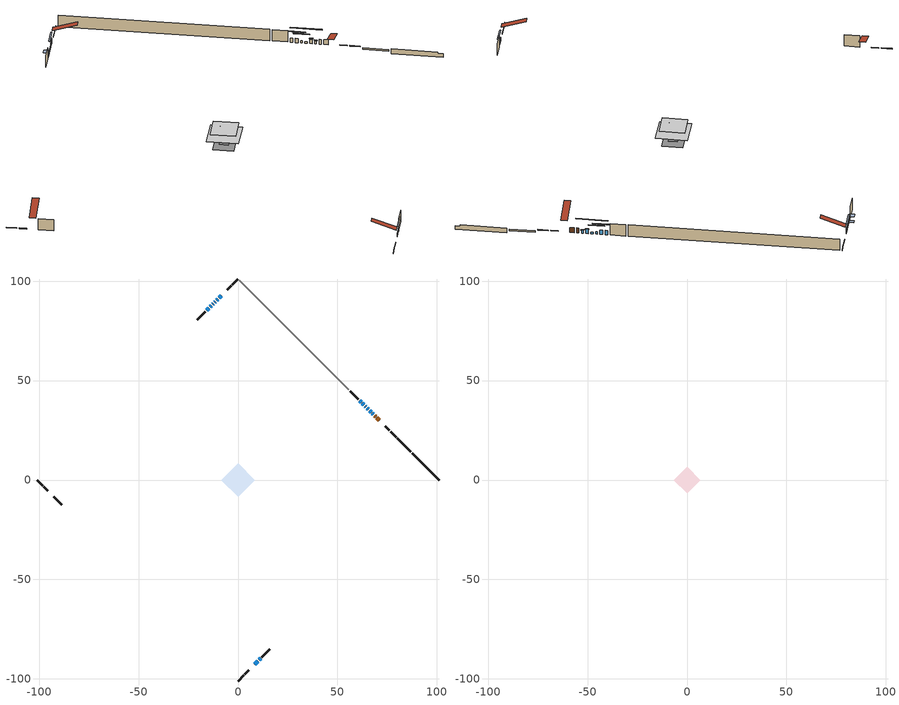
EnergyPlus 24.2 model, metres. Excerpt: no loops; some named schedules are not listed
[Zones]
conditioned space
 floor adiabatic (Floor2 construction): -2.33,0 0,2.33 2.33,0 0,-2.33 z0.85
 floor adiabatic (AdiabaticFloorConstruction): -8.38,0 0,8.38 8.38,0 0,-8.38 z3.29
 floor foundation (Slab1 construction): -5.4,0 0,5.4 5.4,0 0,-5.4 z-1.26
 floor foundation (Slab2 construction): -2.33,0 0,2.33 2.33,0 0,-2.33 z-0.15
 wall outside (RimJoist1 construction): 0,-101.09 2.79,-98.3 / -101.09,0 -98.3,-2.79 / 0,101.09 -2.79,98.3 / 79.52,21.57 76.73,24.37 z0.85:1.15
 wall outside (RimJoist2 construction): 3.45,-97.64 5.42,-95.67 / -97.64,-3.45 -95.67,-5.42 / -3.45,97.64 -5.42,95.67 / 76.07,25.02 74.1,27 z0.85:1.15
 wall outside (AdiabaticWallConstruction 1): 71.07,30.03 69.9,31.19 / 69.25,31.84 68.7,32.39 z0.85:2.88
 wall outside (AdiabaticWallConstruction): 8.45,-92.64 10.03,-91.06 / 68.05,33.04 67.62,33.48 / -11.46,89.64 -11.75,89.35 / -12.4,88.69 -12.78,88.32 z0.85:2.07; 66.96,34.13 66.24,34.85 / 63.27,37.83 62.55,38.55 / 61.89,39.2 61.17,39.92 z0.85:2.63; -8.45,92.64 -9.46,91.63 / -14.74,86.36 -15.76,85.33 z0.85:2.68; -10.12,90.98 -10.8,90.29 z0.85:2.5; 10.69,-90.41 11.37,-89.72 z0.85:2.53; 65.59,35.51 65.01,36.08 z0.85:1.46; -13.43,87.66 -14.08,87.01 z0.85:1.33; 64.35,36.74 63.92,37.17 z0.85:1.87
 wall outside (Wall1 construction): 12.03,-89.07 16.07,-85.03 / -92.64,-8.45 -88.6,-12.49 / -16.42,84.68 -20.46,80.64 / 60.52,40.58 56.48,44.61 z0.85:5.73
 wall foundation (FoundationWall1 construction): 87.51,13.58,-1.26 87.51,13.58,0.85 99.73,1.36,0.85 99.73,1.36,0.33 101.09,0,0.33 101.09,0,-1.26
 wall foundation (FoundationWall2 construction): 86.86,14.23 80.18,20.92 z-0.15:0.46
 wall adiabatic (Wall3 construction): 55.82,45.27 0.66,100.44 z0.85:5.73
 window (WindowConstruction 9): 8.45,-92.64 10.03,-91.06 z0.85:2.07
 window (WindowConstruction 4): 68.05,33.04 67.62,33.48 z0.85:2.07
 window (WindowConstruction 5): 66.96,34.13 66.24,34.85 z0.85:2.63
 window (WindowConstruction 6): -8.45,92.64 -9.46,91.63 z0.85:2.68
 window (WindowConstruction 7): -10.12,90.97 -10.8,90.29 z0.85:2.5
 window (WindowConstruction 8): 10.69,-90.41 11.37,-89.72 z0.85:2.53
 window (WindowConstruction 12): 65.59,35.51 65.01,36.08 z0.85:1.46
 window (WindowConstruction 13): -11.46,89.63 -11.75,89.35 z0.85:2.07
 window (WindowConstruction 10): -12.4,88.69 -12.78,88.32 z0.85:2.07
 window (WindowConstruction 11): -13.43,87.66 -14.08,87.01 z0.85:1.33
 window (WindowConstruction): 64.35,36.74 63.92,37.17 z0.85:1.86
 window (WindowConstruction 1): 63.27,37.83 62.55,38.54 z0.85:2.63
 window (WindowConstruction 2): 61.89,39.2 61.17,39.92 z0.85:2.63
 window (WindowConstruction 3): -14.74,86.36 -15.76,85.33 z0.85:2.68
 door (Door): 71.07,30.03 69.91,31.19 z0.85:2.88
 door (Door 1): 69.25,31.84 68.71,32.39 z0.85:2.88
 ceiling adiabatic (AdiabaticFloorConstruction): 0,-8.38 8.38,0 0,8.38 -8.38,0 z3.29
 roof outside (Roof1 construction): 0,2.42 -2.42,0 0,-2.42 2.42,0 z5.73
attic - vented
 floor to conditioned space (Floor1 construction Reversed): -6.69,0 0,6.69 6.69,0 0,-6.69 z5.73
 roof outside (Roof2 construction): 7.8,-93.3,5.73 1.28,-86.78,8.8 -0.43,-88.5,8.8 6.08,-95.01,5.73; -93.3,-7.8,5.73 -86.78,-1.28,8.8 -88.5,0.43,8.8 -95.01,-6.08,5.73; -7.8,93.3,5.73 -1.28,86.78,8.8 0.43,88.5,8.8 -6.08,95.01,5.73; 71.72,29.37,5.73 65.21,22.86,8.8 66.92,21.14,8.8 73.44,27.65,5.73
shading: 67.47,33.62 68.19,32.9 68.48,33.19 67.77,33.91 z2.27; 66.1,34.99 67.1,33.99 67.39,34.28 66.39,35.28 z2.83; -9.6,91.49 -8.31,92.78 -8.6,93.07 -9.89,91.78 z2.88; -12.75,88.34 -8.16,92.93 -8.46,93.22 -13.04,88.63 z5.26; 13.32,-87.77 8.73,-92.36 9.03,-92.65 13.61,-88.06 z5.29; 61.11,39.99 69.49,31.6 69.78,31.89 61.4,40.28 z6.98; -14.29,86.8 -13.22,87.87 -14.51,89.16 -15.58,88.1 z1.63; 61.97,39.12 66.31,34.79 66.6,35.08 62.26,39.41 z4.63; 60.6,40.5 65.22,35.87 65.51,36.17 60.89,40.79 z5.39; 59.22,41.87 63.84,37.25 64.13,37.54 59.51,42.16 z5.39; -15.97,85.12 -14.52,86.57 -15.82,87.86 -17.26,86.41 z2.98
[Building]
Building 1: Terrain=Suburbs
[Site:Location]
Erieau AUT_ON: Latitude {deg}=42.25; Longitude {deg}=-81.9; Time Zone {hr}=-5; Elevation {m}=178; Keep Site Location Information=Yes
[Site:GroundTemperature:Shallow]
5.2292, 3.30147, 3.1471, 4.0619, 7.73432, 11.3896, 14.5586, 16.5661, 16.7366, 15.1039, 12.0157, 8.47254
[Site:WaterMainsTemperature]
Calculation Method=Schedule; Temperature Schedule=mains temperature schedule
[Material] Roughness=Rough; Thermal Absorptance=0.9
Name | Thickness {m} | Conductivity {W/m-K} | Density {kg/m3} | Specific Heat {J/kg-K} | Solar Absorptance | Visible Absorptance
asphalt or fiberglass shingles | 0.00635 | 0.162714 | 1121.4 | 1465.45 | 0.95 | 0.95
ceiling loosefill ins | 0.254 | 0.0480833 | 16.02 | 1046.75 | 0.7 | 0.7
ceiling stud and cavity | 0.1397 | 0.160927 | 65.682 | 1177.47 | 0.7 | 0.7
concrete 4.0 in. | 0.1016 | 1.803125 | 2242.8 | 837.4 | 0.7 | 0.7
concrete 8.0 in. | 0.2032 | 1.803125 | 2242.8 | 837.4 | 0.7 | 0.7
door material | 0.04445 | 0.0451087 | 512.64 | 1214.23 | 0.7 | 0.7
door material 1 | 0.04445 | 0.188738 | 512.64 | 1214.23 | 0.7 | 0.7
exterior vertical ins | 0.0558578 | 0.029427 | 32.04 | 1214.23 | 0.7 | 0.7
floor covering | 0.0127 | 0.0433444 | 54.468 | 1339.84 | 0.6 | 0.6
floor rigid ins; rim joist rigid ins; roof rigid ins | 0.051816 | 0.029427 | 32.04 | 1214.23 | 0.7 | 0.7
floor rigid ins 1; wall rigid ins | 0.512978 | 0.029427 | 32.04 | 1214.23 | 0.7 | 0.7
floor stud and cavity | 0.1397 | 0.690511 | 92.3553 | 1139.71 | 0.7 | 0.7
floor stud and cavity 1 | 0.1397 | 1.75129 | 37.0049 | 1207.88 | 0.7 | 0.7
furniture material conditioned space 1 | 0.1524 | 0.115458 | 640.8 | 1214.23 | 0.6 | 0.6
gypsum board | 0.0127 | 0.160291 | 801 | 837.4 | 0.6 | 0.6
gypsum board 1 | 0.0127 | 0.160291 | 801 | 837.4 | 0.7 | 0.7
osb sheathing 0.5 in. | 0.0127 | 0.115458 | 512.64 | 1214.23 | 0.7 | 0.7
osb sheathing 0.5 in. 1 | 0.0127 | 0.115458 | 512.64 | 1214.23 | 0.74 | 0.74
osb sheathing 0.75 in. | 0.01905 | 0.115458 | 512.64 | 1214.23 | 0.7 | 0.7
osb sheathing 2.0 in. | 0.0508 | 0.115458 | 512.64 | 1214.23 | 0.7 | 0.7
rim joist stud and cavity | 0.0508 | 0.177588 | 50.32683 | 1063.81 | 0.6 | 0.6
rim joist stud and cavity 1 | 0.0508 | 0.0288621 | 125.044 | 1163.47 | 0.6 | 0.6
roof stud and cavity | 0.2032 | 0.169472 | 78.34581 | 1123.46 | 0.7 | 0.7
wall stud and cavity | 0.1397 | 0.702165 | 139.0536 | 1170.24 | 0.7 | 0.7
wall stud and cavity 1 | 0.1397 | 0.386005 | 139.0536 | 1170.24 | 0.7 | 0.7
wall stud and cavity 2 | 0.0889 | 0.380278 | 52.3479 | 1209.89 | 0.7 | 0.7
wall stud and cavity 3 | 0.0889 | 0.391764 | 83.0341 | 1211.67 | 0.7 | 0.7
wood siding | 0.0254 | 0.102417 | 544.68 | 1172.36 | 0.74 | 0.74
wood siding 1; wood siding 2; wood siding 3 | 0.0254 | 0.102417 | 544.68 | 1172.36 | 0.7 | 0.7
[WindowMaterial:SimpleGlazingSystem]
Name | U-Factor {W/m2-K} | Solar Heat Gain Coefficient
WindowMaterial | 4.7434 | 0.54
WindowMaterial 1 | 5.34129 | 0.66
WindowMaterial 10 | 6.71537 | 0.75
WindowMaterial 11 | 6.81133 | 0.72
WindowMaterial 12 | 2.75553 | 0.6
WindowMaterial 13 | 5.33051 | 0.68
WindowMaterial 2 | 1.4689 | 0.37
WindowMaterial 3 | 2.787898 | 0.69
WindowMaterial 4 | 2.76462 | 0.62
WindowMaterial 5 | 2.78165 | 0.67
WindowMaterial 6 | 2.78676 | 0.69
WindowMaterial 7 | 2.77995 | 0.67
WindowMaterial 8 | 1.48253 | 0.37
WindowMaterial 9 | 1.60858 | 0.32
[Construction]
AdiabaticFloorConstruction: floor stud and cavity 1, floor rigid ins 1, osb sheathing 0.75 in., floor covering
AdiabaticWallConstruction: wood siding 2, wall rigid ins, wall stud and cavity 2, gypsum board
AdiabaticWallConstruction 1: wood siding 3, wall rigid ins, wall stud and cavity 2, gypsum board
Door: door material
Door 1: door material 1
Floor1 construction Reversed: gypsum board, ceiling stud and cavity, ceiling loosefill ins
Floor2 construction: floor stud and cavity, floor rigid ins, osb sheathing 0.75 in., floor covering
FoundationWall1 construction: concrete 8.0 in.
FoundationWall2 construction: concrete 8.0 in., gypsum board 1
furniture construction conditioned space 1: furniture material conditioned space 1
PartitionWallConstruction: gypsum board, wall stud and cavity 3, gypsum board
RimJoist1 construction: wood siding 1, rim joist stud and cavity
RimJoist2 construction: wood siding 1, rim joist rigid ins, osb sheathing 2.0 in., rim joist stud and cavity 1
Roof1 construction: asphalt or fiberglass shingles, roof rigid ins, osb sheathing 0.75 in., roof stud and cavity, gypsum board
Roof2 construction: asphalt or fiberglass shingles
Slab1 construction; Slab2 construction: concrete 4.0 in.
Wall1 construction: wood siding, osb sheathing 0.5 in., wall stud and cavity, gypsum board
Wall3 construction: osb sheathing 0.5 in. 1, wall stud and cavity 1, gypsum board
WindowConstruction: WindowMaterial
WindowConstruction 1: WindowMaterial 1
WindowConstruction 10: WindowMaterial 10
WindowConstruction 11: WindowMaterial 11
WindowConstruction 12: WindowMaterial 12
WindowConstruction 13: WindowMaterial 13
WindowConstruction 2: WindowMaterial 2
WindowConstruction 3: WindowMaterial 3
WindowConstruction 4: WindowMaterial 4
WindowConstruction 5: WindowMaterial 5
WindowConstruction 6: WindowMaterial 6
WindowConstruction 7: WindowMaterial 7
WindowConstruction 8: WindowMaterial 8
WindowConstruction 9: WindowMaterial 9
[Zone] Multiplier=1; Part of Total Floor Area=Yes
Name | Volume {m3}
attic - vented | 44.6031
conditioned space | 517.4
[Space]
Name | Zone | Volume {m3}
attic - vented 1 | attic - vented | 44.6031
conditioned space 1 | conditioned space | 517.4
[ZoneInfiltration:EffectiveLeakageArea]
infil attic - vented 1: Zone or Space=attic - vented 1; Schedule=Always On Discrete; Effective Air Leakage Area {cm2}=4294.56; Stack Coefficient=0.000213551; Wind Coefficient=9.8735e-06
[ZoneMixing]
whole house fan mix: Zone or Space=attic - vented; Schedule=Always On Continuous; Design Flow Rate Calculation Method=Flow/Zone; Design Flow Rate {m3/s}=0; Source Zone or Space=conditioned space
[SurfaceProperty:ExposedFoundationPerimeter] Exposed Perimeter Calculation Method=TotalExposedPerimeter
Name | Total Exposed Perimeter {m}
Slab1 | 19.202
Slab2 | 9.44901
[InternalMass] Zone or ZoneList=conditioned space; Space or SpaceList=conditioned space 1
Name | Construction | Surface Area {m2}
furniture mass conditioned space 1 | furniture construction conditioned space 1 | 88.232
partition wall mass | PartitionWallConstruction | 209.71
[Lights]
interior lighting: Zone or ZoneList or Space or SpaceList=conditioned space 1; Schedule=interior lighting schedule; Design Level Calculation Method=LightingLevel; Lighting Level {W}=343.2; Return Air Fraction=0; Fraction Radiant=0.6; Fraction Visible=0.2; Fraction Replaceable=1
[People]
occupants: Zone or ZoneList or Space or SpaceList=conditioned space 1; Number of People Schedule=occupants schedule; Number of People Calculation Method=People; Number of People=3; Fraction Radiant=0.314171; Sensible Heat Fraction=0.56303; Activity Level Schedule=occupants activity schedule; Carbon Dioxide Generation Rate {m3/s-W}=0; Enable ASHRAE 55 Comfort Warnings=No; Mean Radiant Temperature Calculation Type=EnclosureAveraged
[ElectricEquipment] Zone or ZoneList or Space or SpaceList=conditioned space 1; Design Level Calculation Method=EquipmentLevel
Name | Schedule | Design Level {W} | Fraction Latent | Fraction Radiant | Fraction Lost
clothes dryer | clothes dryer schedule | 140.772 | 0.015 | 0.081 | 0.85
clothes washer | clothes washer schedule | 32.1985 | 0.03 | 0.162 | 0.7
cooking range | cooking range schedule | 208.969 | 0.08 | 0.432 | 0.2
dishwasher | dishwasher schedule | 66.8632 | 0.3 | 0.18 | 0.4
fridge | fridge schedule | 72.9452 | 0 | 0.6 | 0
mech vent house fan | mech vent house fan schedule | 0.95 | 0 | 0 | 1
mech vent house fan cfis | mech vent house fan cfis schedule | 0 | 0 | 0 | 0
misc plug loads | misc plug loads schedule | 494.7 | 0.045 | 0.513 | 0.1
whole house fan | Always On Discrete | 0 | 0 | 0 | 1
[OtherEquipment] Zone or ZoneList or Space or SpaceList=conditioned space 1; Design Level Calculation Method=EquipmentLevel
Name | Fuel Type | Schedule | Design Level {W} | Fraction Latent | Fraction Radiant | Fraction Lost
clothes dryer 1 | Electricity | clothes dryer schedule | 0 | 0.015 | 0.081 | 0.85
cooking range 1 | Electricity | cooking range schedule | 0 | 0.08 | 0.432 | 0.2
general water use latent | None | general water use schedule | 59.3978 | 1 | 0 | 0
general water use sensible | None | general water use schedule | -58.539 | 0 | 0.6 | 0
mech vent house fan latent load | None | Always On Discrete | 0 | 1 | 0 | 0
mech vent house fan sensible load | None | Always On Discrete | 0 | 0 | 0 | 0
water heater energy adjustment1 | Electricity | Always On Discrete | 0.01 | 0 | 0 | 1
[ZoneInfiltration:DesignFlowRate] Zone or ZoneList or Space or SpaceList=conditioned space 1; Schedule=Always On Discrete; Design Flow Rate Calculation Method=Flow/Zone; Design Flow Rate {m3/s}=0
infil flow; natural vent flow; whole house fan flow
[Foundation:Kiva] Initial Indoor Air Temperature {C}=18; Wall Depth Below Slab {m}=0.2032
Name | Wall Height Above Grade {m} | Custom Block Material Name 1 | Custom Block Depth 1 {m} | Custom Block X Position 1 {m} | Custom Block Z Position 1 {m}
Foundation Kiva 1 | 0.849996
Foundation Kiva 2 | 0.460004 | exterior vertical ins | 0.609996 | 0.2159 | 0
[Foundation:Kiva:Settings]
Soil Conductivity {W/m-K}=0.849921; Soil Density {kg/m3}=1842.3; Soil Specific Heat {J/kg-K}=418.7; Ground Solar Absorptivity=0.9; Ground Thermal Absorptivity=0.9; Ground Surface Roughness {m}=0.03; Far-Field Width {m}=40; Deep-Ground Boundary Condition=ZeroFlux; Deep-Ground Depth {m}=40; Minimum Cell Dimension {m}=0.2; Maximum Cell Growth Coefficient=3; Simulation Timestep=Timestep
[Exterior:Lights]
exterior lighting: Schedule=exterior lighting schedule; Design Level {W}=75.6
[Schedule:Constant]
Name | Hourly Value
Always On Continuous; mech vent house fan schedule; mech vent house fan cfis schedule; Always On Discrete | 1
occupants activity schedule | 117.228
fridge schedule | 0
[Schedule:Week:Daily]
interior lighting schedule Week Rule - Jan1-Jan27: interior lighting schedule day, interior lighting schedule day, interior lighting schedule day, interior lighting schedule day, interior lighting schedule day, interior lighting schedule day, interior lighting schedule day, interior lighting schedule default day, interior lighting schedule default day, interior lighting schedule default day, interior lighting schedule default day, interior lighting schedule default day
interior lighting schedule Week Rule - Jan28-Feb3: interior lighting schedule day, interior lighting schedule day, interior lighting schedule day, interior lighting schedule day, interior lighting schedule day 1, interior lighting schedule day 1, interior lighting schedule day 1, interior lighting schedule default day, interior lighting schedule default day, interior lighting schedule default day, interior lighting schedule default day, interior lighting schedule default day
interior lighting schedule Week Rule - Feb4-Feb24: interior lighting schedule day 1, interior lighting schedule day 1, interior lighting schedule day 1, interior lighting schedule day 1, interior lighting schedule day 1, interior lighting schedule day 1, interior lighting schedule day 1, interior lighting schedule default day, interior lighting schedule default day, interior lighting schedule default day, interior lighting schedule default day, interior lighting schedule default day
interior lighting schedule Week Rule - Feb25-Mar3: interior lighting schedule day 1, interior lighting schedule day 1, interior lighting schedule day 1, interior lighting schedule day 1, interior lighting schedule day 2, interior lighting schedule day 2, interior lighting schedule day 2, interior lighting schedule default day, interior lighting schedule default day, interior lighting schedule default day, interior lighting schedule default day, interior lighting schedule default day
interior lighting schedule Week Rule - Mar4-Mar31: interior lighting schedule day 2, interior lighting schedule day 2, interior lighting schedule day 2, interior lighting schedule day 2, interior lighting schedule day 2, interior lighting schedule day 2, interior lighting schedule day 2, interior lighting schedule default day, interior lighting schedule default day, interior lighting schedule default day, interior lighting schedule default day, interior lighting schedule default day
interior lighting schedule Week Rule - Apr1-Apr28: interior lighting schedule day 3, interior lighting schedule day 3, interior lighting schedule day 3, interior lighting schedule day 3, interior lighting schedule day 3, interior lighting schedule day 3, interior lighting schedule day 3, interior lighting schedule default day, interior lighting schedule default day, interior lighting schedule default day, interior lighting schedule default day, interior lighting schedule default day
interior lighting schedule Week Rule - Apr29-May5: interior lighting schedule day 3, interior lighting schedule day 3, interior lighting schedule day 4, interior lighting schedule day 4, interior lighting schedule day 4, interior lighting schedule day 4, interior lighting schedule day 4, interior lighting schedule default day, interior lighting schedule default day, interior lighting schedule default day, interior lighting schedule default day, interior lighting schedule default day
interior lighting schedule Week Rule - May6-May26: interior lighting schedule day 4, interior lighting schedule day 4, interior lighting schedule day 4, interior lighting schedule day 4, interior lighting schedule day 4, interior lighting schedule day 4, interior lighting schedule day 4, interior lighting schedule default day, interior lighting schedule default day, interior lighting schedule default day, interior lighting schedule default day, interior lighting schedule default day
interior lighting schedule Week Rule - May27-Jun2: interior lighting schedule day 4, interior lighting schedule day 4, interior lighting schedule day 4, interior lighting schedule day 4, interior lighting schedule day 4, interior lighting schedule day 5, interior lighting schedule day 5, interior lighting schedule default day, interior lighting schedule default day, interior lighting schedule default day, interior lighting schedule default day, interior lighting schedule default day
interior lighting schedule Week Rule - Jun3-Jun30: interior lighting schedule day 5, interior lighting schedule day 5, interior lighting schedule day 5, interior lighting schedule day 5, interior lighting schedule day 5, interior lighting schedule day 5, interior lighting schedule day 5, interior lighting schedule default day, interior lighting schedule default day, interior lighting schedule default day, interior lighting schedule default day, interior lighting schedule default day
interior lighting schedule Week Rule - Jul1-Jul28: interior lighting schedule day 6, interior lighting schedule day 6, interior lighting schedule day 6, interior lighting schedule day 6, interior lighting schedule day 6, interior lighting schedule day 6, interior lighting schedule day 6, interior lighting schedule default day, interior lighting schedule default day, interior lighting schedule default day, interior lighting schedule default day, interior lighting schedule default day
interior lighting schedule Week Rule - Jul29-Aug4: interior lighting schedule day 6, interior lighting schedule day 6, interior lighting schedule day 6, interior lighting schedule day 7, interior lighting schedule day 7, interior lighting schedule day 7, interior lighting schedule day 7, interior lighting schedule default day, interior lighting schedule default day, interior lighting schedule default day, interior lighting schedule default day, interior lighting schedule default day
interior lighting schedule Week Rule - Aug5-Aug25: interior lighting schedule day 7, interior lighting schedule day 7, interior lighting schedule day 7, interior lighting schedule day 7, interior lighting schedule day 7, interior lighting schedule day 7, interior lighting schedule day 7, interior lighting schedule default day, interior lighting schedule default day, interior lighting schedule default day, interior lighting schedule default day, interior lighting schedule default day
interior lighting schedule Week Rule - Aug26-Sep1: interior lighting schedule day 7, interior lighting schedule day 7, interior lighting schedule day 7, interior lighting schedule day 7, interior lighting schedule day 7, interior lighting schedule day 7, interior lighting schedule day 8, interior lighting schedule default day, interior lighting schedule default day, interior lighting schedule default day, interior lighting schedule default day, interior lighting schedule default day
interior lighting schedule Week Rule - Sep2-Sep29: interior lighting schedule day 8, interior lighting schedule day 8, interior lighting schedule day 8, interior lighting schedule day 8, interior lighting schedule day 8, interior lighting schedule day 8, interior lighting schedule day 8, interior lighting schedule default day, interior lighting schedule default day, interior lighting schedule default day, interior lighting schedule default day, interior lighting schedule default day
interior lighting schedule Week Rule - Sep30-Oct6: interior lighting schedule day 8, interior lighting schedule day 9, interior lighting schedule day 9, interior lighting schedule day 9, interior lighting schedule day 9, interior lighting schedule day 9, interior lighting schedule day 9, interior lighting schedule default day, interior lighting schedule default day, interior lighting schedule default day, interior lighting schedule default day, interior lighting schedule default day
interior lighting schedule Week Rule - Oct7-Oct27: interior lighting schedule day 9, interior lighting schedule day 9, interior lighting schedule day 9, interior lighting schedule day 9, interior lighting schedule day 9, interior lighting schedule day 9, interior lighting schedule day 9, interior lighting schedule default day, interior lighting schedule default day, interior lighting schedule default day, interior lighting schedule default day, interior lighting schedule default day
interior lighting schedule Week Rule - Oct28-Nov3: interior lighting schedule day 9, interior lighting schedule day 9, interior lighting schedule day 9, interior lighting schedule day 9, interior lighting schedule day 10, interior lighting schedule day 10, interior lighting schedule day 10, interior lighting schedule default day, interior lighting schedule default day, interior lighting schedule default day, interior lighting schedule default day, interior lighting schedule default day
interior lighting schedule Week Rule - Nov4-Nov24: interior lighting schedule day 10, interior lighting schedule day 10, interior lighting schedule day 10, interior lighting schedule day 10, interior lighting schedule day 10, interior lighting schedule day 10, interior lighting schedule day 10, interior lighting schedule default day, interior lighting schedule default day, interior lighting schedule default day, interior lighting schedule default day, interior lighting schedule default day
interior lighting schedule Week Rule - Nov25-Dec1: interior lighting schedule day 10, interior lighting schedule day 10, interior lighting schedule day 10, interior lighting schedule day 10, interior lighting schedule day 10, interior lighting schedule day 10, interior lighting schedule day 11, interior lighting schedule default day, interior lighting schedule default day, interior lighting schedule default day, interior lighting schedule default day, interior lighting schedule default day
interior lighting schedule Week Rule - Dec2-Dec31: interior lighting schedule day 11, interior lighting schedule day 11, interior lighting schedule day 11, interior lighting schedule day 11, interior lighting schedule day 11, interior lighting schedule day 11, interior lighting schedule day 11, interior lighting schedule default day, interior lighting schedule default day, interior lighting schedule default day, interior lighting schedule default day, interior lighting schedule default day
occupants schedule Week Rule - Jan1-Dec31: occupants schedule day, occupants schedule day, occupants schedule day, occupants schedule day, occupants schedule day, occupants schedule day, occupants schedule day, occupants schedule default day, occupants schedule default day, occupants schedule default day, occupants schedule default day, occupants schedule default day
clothes dryer schedule Week Rule - Jan1-Dec31: clothes dryer schedule day, clothes dryer schedule day, clothes dryer schedule day, clothes dryer schedule day, clothes dryer schedule day, clothes dryer schedule day, clothes dryer schedule day, clothes dryer schedule default day, clothes dryer schedule default day, clothes dryer schedule default day, clothes dryer schedule default day, clothes dryer schedule default day
clothes washer schedule Week Rule - Jan1-Dec31: clothes washer schedule day, clothes washer schedule day, clothes washer schedule day, clothes washer schedule day, clothes washer schedule day, clothes washer schedule day, clothes washer schedule day, clothes washer schedule default day, clothes washer schedule default day, clothes washer schedule default day, clothes washer schedule default day, clothes washer schedule default day
cooking range schedule Week Rule - Jan1-Dec31: cooking range schedule day, cooking range schedule day, cooking range schedule day, cooking range schedule day, cooking range schedule day, cooking range schedule day, cooking range schedule day, cooking range schedule default day, cooking range schedule default day, cooking range schedule default day, cooking range schedule default day, cooking range schedule default day
dishwasher schedule Week Rule - Jan1-Dec31: dishwasher schedule day, dishwasher schedule day, dishwasher schedule day, dishwasher schedule day, dishwasher schedule day, dishwasher schedule day, dishwasher schedule day, dishwasher schedule default day, dishwasher schedule default day, dishwasher schedule default day, dishwasher schedule default day, dishwasher schedule default day
misc plug loads schedule Week Rule - Jan1-Dec31: misc plug loads schedule day, misc plug loads schedule day, misc plug loads schedule day, misc plug loads schedule day, misc plug loads schedule day, misc plug loads schedule day, misc plug loads schedule day, misc plug loads schedule default day, misc plug loads schedule default day, misc plug loads schedule default day, misc plug loads schedule default day, misc plug loads schedule default day
general water use schedule Week Rule - Jan1-Dec31: general water use schedule day, general water use schedule day, general water use schedule day, general water use schedule day, general water use schedule day, general water use schedule day, general water use schedule day, general water use schedule default day, general water use schedule default day, general water use schedule default day, general water use schedule default day, general water use schedule default day
exterior lighting schedule Week Rule - Jan1-Jan27: exterior lighting schedule day, exterior lighting schedule day, exterior lighting schedule day, exterior lighting schedule day, exterior lighting schedule day, exterior lighting schedule day, exterior lighting schedule day, exterior lighting schedule default day, exterior lighting schedule default day, exterior lighting schedule default day, exterior lighting schedule default day, exterior lighting schedule default day
exterior lighting schedule Week Rule - Jan28-Feb3: exterior lighting schedule day, exterior lighting schedule day, exterior lighting schedule day, exterior lighting schedule day, exterior lighting schedule day 1, exterior lighting schedule day 1, exterior lighting schedule day 1, exterior lighting schedule default day, exterior lighting schedule default day, exterior lighting schedule default day, exterior lighting schedule default day, exterior lighting schedule default day
exterior lighting schedule Week Rule - Feb4-Feb24: exterior lighting schedule day 1, exterior lighting schedule day 1, exterior lighting schedule day 1, exterior lighting schedule day 1, exterior lighting schedule day 1, exterior lighting schedule day 1, exterior lighting schedule day 1, exterior lighting schedule default day, exterior lighting schedule default day, exterior lighting schedule default day, exterior lighting schedule default day, exterior lighting schedule default day
exterior lighting schedule Week Rule - Feb25-Mar3: exterior lighting schedule day 1, exterior lighting schedule day 1, exterior lighting schedule day 1, exterior lighting schedule day 1, exterior lighting schedule day 2, exterior lighting schedule day 2, exterior lighting schedule day 2, exterior lighting schedule default day, exterior lighting schedule default day, exterior lighting schedule default day, exterior lighting schedule default day, exterior lighting schedule default day
exterior lighting schedule Week Rule - Mar4-Mar31: exterior lighting schedule day 2, exterior lighting schedule day 2, exterior lighting schedule day 2, exterior lighting schedule day 2, exterior lighting schedule day 2, exterior lighting schedule day 2, exterior lighting schedule day 2, exterior lighting schedule default day, exterior lighting schedule default day, exterior lighting schedule default day, exterior lighting schedule default day, exterior lighting schedule default day
exterior lighting schedule Week Rule - Apr1-Apr28: exterior lighting schedule day 3, exterior lighting schedule day 3, exterior lighting schedule day 3, exterior lighting schedule day 3, exterior lighting schedule day 3, exterior lighting schedule day 3, exterior lighting schedule day 3, exterior lighting schedule default day, exterior lighting schedule default day, exterior lighting schedule default day, exterior lighting schedule default day, exterior lighting schedule default day
exterior lighting schedule Week Rule - Apr29-May5: exterior lighting schedule day 3, exterior lighting schedule day 3, exterior lighting schedule day 4, exterior lighting schedule day 4, exterior lighting schedule day 4, exterior lighting schedule day 4, exterior lighting schedule day 4, exterior lighting schedule default day, exterior lighting schedule default day, exterior lighting schedule default day, exterior lighting schedule default day, exterior lighting schedule default day
exterior lighting schedule Week Rule - May6-May26: exterior lighting schedule day 4, exterior lighting schedule day 4, exterior lighting schedule day 4, exterior lighting schedule day 4, exterior lighting schedule day 4, exterior lighting schedule day 4, exterior lighting schedule day 4, exterior lighting schedule default day, exterior lighting schedule default day, exterior lighting schedule default day, exterior lighting schedule default day, exterior lighting schedule default day
exterior lighting schedule Week Rule - May27-Jun2: exterior lighting schedule day 4, exterior lighting schedule day 4, exterior lighting schedule day 4, exterior lighting schedule day 4, exterior lighting schedule day 4, exterior lighting schedule day 5, exterior lighting schedule day 5, exterior lighting schedule default day, exterior lighting schedule default day, exterior lighting schedule default day, exterior lighting schedule default day, exterior lighting schedule default day
exterior lighting schedule Week Rule - Jun3-Jun30: exterior lighting schedule day 5, exterior lighting schedule day 5, exterior lighting schedule day 5, exterior lighting schedule day 5, exterior lighting schedule day 5, exterior lighting schedule day 5, exterior lighting schedule day 5, exterior lighting schedule default day, exterior lighting schedule default day, exterior lighting schedule default day, exterior lighting schedule default day, exterior lighting schedule default day
exterior lighting schedule Week Rule - Jul1-Jul28: exterior lighting schedule day 6, exterior lighting schedule day 6, exterior lighting schedule day 6, exterior lighting schedule day 6, exterior lighting schedule day 6, exterior lighting schedule day 6, exterior lighting schedule day 6, exterior lighting schedule default day, exterior lighting schedule default day, exterior lighting schedule default day, exterior lighting schedule default day, exterior lighting schedule default day
exterior lighting schedule Week Rule - Jul29-Aug4: exterior lighting schedule day 6, exterior lighting schedule day 6, exterior lighting schedule day 6, exterior lighting schedule day 7, exterior lighting schedule day 7, exterior lighting schedule day 7, exterior lighting schedule day 7, exterior lighting schedule default day, exterior lighting schedule default day, exterior lighting schedule default day, exterior lighting schedule default day, exterior lighting schedule default day
exterior lighting schedule Week Rule - Aug5-Aug25: exterior lighting schedule day 7, exterior lighting schedule day 7, exterior lighting schedule day 7, exterior lighting schedule day 7, exterior lighting schedule day 7, exterior lighting schedule day 7, exterior lighting schedule day 7, exterior lighting schedule default day, exterior lighting schedule default day, exterior lighting schedule default day, exterior lighting schedule default day, exterior lighting schedule default day
exterior lighting schedule Week Rule - Aug26-Sep1: exterior lighting schedule day 7, exterior lighting schedule day 7, exterior lighting schedule day 7, exterior lighting schedule day 7, exterior lighting schedule day 7, exterior lighting schedule day 7, exterior lighting schedule day 8, exterior lighting schedule default day, exterior lighting schedule default day, exterior lighting schedule default day, exterior lighting schedule default day, exterior lighting schedule default day
exterior lighting schedule Week Rule - Sep2-Sep29: exterior lighting schedule day 8, exterior lighting schedule day 8, exterior lighting schedule day 8, exterior lighting schedule day 8, exterior lighting schedule day 8, exterior lighting schedule day 8, exterior lighting schedule day 8, exterior lighting schedule default day, exterior lighting schedule default day, exterior lighting schedule default day, exterior lighting schedule default day, exterior lighting schedule default day
exterior lighting schedule Week Rule - Sep30-Oct6: exterior lighting schedule day 8, exterior lighting schedule day 9, exterior lighting schedule day 9, exterior lighting schedule day 9, exterior lighting schedule day 9, exterior lighting schedule day 9, exterior lighting schedule day 9, exterior lighting schedule default day, exterior lighting schedule default day, exterior lighting schedule default day, exterior lighting schedule default day, exterior lighting schedule default day
[Schedule:Year]
interior lighting schedule: interior lighting schedule Week Rule - Jan1-Jan27, 1, 1, 1, 27, interior lighting schedule Week Rule - Jan28-Feb3, 1, 28, 2, 3, interior lighting schedule Week Rule - Feb4-Feb24, 2, 4, 2, 24, interior lighting schedule Week Rule - Feb25-Mar3, 2, 25, 3, 3, interior lighting schedule Week Rule - Mar4-Mar31, 3, 4, 3, 31, interior lighting schedule Week Rule - Apr1-Apr28, 4, 1, 4, 28, interior lighting schedule Week Rule - Apr29-May5, 4, 29, 5, 5, interior lighting schedule Week Rule - May6-May26, 5, 6, 5, 26, interior lighting schedule Week Rule - May27-Jun2, 5, 27, 6, 2, interior lighting schedule Week Rule - Jun3-Jun30, 6, 3, 6, 30, interior lighting schedule Week Rule - Jul1-Jul28, 7, 1, 7, 28, interior lighting schedule Week Rule - Jul29-Aug4, 7, 29, 8, 4, interior lighting schedule Week Rule - Aug5-Aug25, 8, 5, 8, 25, interior lighting schedule Week Rule - Aug26-Sep1, 8, 26, 9, 1, interior lighting schedule Week Rule - Sep2-Sep29, 9, 2, 9, 29, interior lighting schedule Week Rule - Sep30-Oct6, 9, 30, 10, 6, interior lighting schedule Week Rule - Oct7-Oct27, 10, 7, 10, 27, interior lighting schedule Week Rule - Oct28-Nov3, 10, 28, 11, 3, interior lighting schedule Week Rule - Nov4-Nov24, 11, 4, 11, 24, interior lighting schedule Week Rule - Nov25-Dec1, 11, 25, 12, 1, interior lighting schedule Week Rule - Dec2-Dec31, 12, 2, 12, 31
occupants schedule: occupants schedule Week Rule - Jan1-Dec31, 1, 1, 12, 31
clothes dryer schedule: clothes dryer schedule Week Rule - Jan1-Dec31, 1, 1, 12, 31
clothes washer schedule: clothes washer schedule Week Rule - Jan1-Dec31, 1, 1, 12, 31
cooking range schedule: cooking range schedule Week Rule - Jan1-Dec31, 1, 1, 12, 31
dishwasher schedule: dishwasher schedule Week Rule - Jan1-Dec31, 1, 1, 12, 31
misc plug loads schedule: misc plug loads schedule Week Rule - Jan1-Dec31, 1, 1, 12, 31
general water use schedule: general water use schedule Week Rule - Jan1-Dec31, 1, 1, 12, 31
exterior lighting schedule: exterior lighting schedule Week Rule - Jan1-Jan27, 1, 1, 1, 27, exterior lighting schedule Week Rule - Jan28-Feb3, 1, 28, 2, 3, exterior lighting schedule Week Rule - Feb4-Feb24, 2, 4, 2, 24, exterior lighting schedule Week Rule - Feb25-Mar3, 2, 25, 3, 3, exterior lighting schedule Week Rule - Mar4-Mar31, 3, 4, 3, 31, exterior lighting schedule Week Rule - Apr1-Apr28, 4, 1, 4, 28, exterior lighting schedule Week Rule - Apr29-May5, 4, 29, 5, 5, exterior lighting schedule Week Rule - May6-May26, 5, 6, 5, 26, exterior lighting schedule Week Rule - May27-Jun2, 5, 27, 6, 2, exterior lighting schedule Week Rule - Jun3-Jun30, 6, 3, 6, 30, exterior lighting schedule Week Rule - Jul1-Jul28, 7, 1, 7, 28, exterior lighting schedule Week Rule - Jul29-Aug4, 7, 29, 8, 4, exterior lighting schedule Week Rule - Aug5-Aug25, 8, 5, 8, 25, exterior lighting schedule Week Rule - Aug26-Sep1, 8, 26, 9, 1, exterior lighting schedule Week Rule - Sep2-Sep29, 9, 2, 9, 29, exterior lighting schedule Week Rule - Sep30-Oct6, 9, 30, 10, 6, exterior lighting schedule Week Rule - Oct7-Oct27, 10, 7, 10, 27, exterior lighting schedule Week Rule - Oct28-Nov3, 10, 28, 11, 3, exterior lighting schedule Week Rule - Nov4-Nov24, 11, 4, 11, 24, exterior lighting schedule Week Rule - Nov25-Dec1, 11, 25, 12, 1, exterior lighting schedule Week Rule - Dec2-Dec31, 12, 2, 12, 31
[Schedule:Compact]
mains temperature schedule: Through: 01/01, For: AllDays, Until: 24:00, 8.89333, Through: 01/02, For: AllDays, Until: 24:00, 8.82722, Through: 01/03, For: AllDays, Until: 24:00, 8.76167, Through: 01/04, For: AllDays, Until: 24:00, 8.69778, Through: 01/05, For: AllDays, Until: 24:00, 8.635, Through: 01/06, For: AllDays, Until: 24:00, 8.57333, Through: 01/07, For: AllDays, Until: 24:00, 8.51333, Through: 01/08, For: AllDays, Until: 24:00, 8.455, Through: 01/09, For: AllDays, Until: 24:00, 8.39778, Through: 01/10, For: AllDays, Until: 24:00, 8.34167, Through: 01/11, For: AllDays, Until: 24:00, 8.28722, Through: 01/12, For: AllDays, Until: 24:00, 8.23444, Through: 01/13, For: AllDays, Until: 24:00, 8.18278, Through: 01/14, For: AllDays, Until: 24:00, 8.13222, Through: 01/15, For: AllDays, Until: 24:00, 8.08389, Through: 01/16, For: AllDays, Until: 24:00, 8.03667, Through: 01/17, For: AllDays, Until: 24:00, 7.99111, Through: 01/18, For: AllDays, Until: 24:00, 7.94667, Through: 01/19, For: AllDays, Until: 24:00, 7.90389, Through: 01/20, For: AllDays, Until: 24:00, 7.86278, Through: 01/21, For: AllDays, Until: 24:00, 7.82333, Through: 01/22, For: AllDays, Until: 24:00, 7.78556, Through: 01/23, For: AllDays, Until: 24:00, 7.74889, Through: 01/24, For: AllDays, Until: 24:00, 7.71444, Through: 01/25, For: AllDays, Until: 24:00, 7.68111, Through: 01/26, For: AllDays, Until: 24:00, 7.64944, Through: 01/27, For: AllDays, Until: 24:00, 7.61944, Through: 01/28, For: AllDays, Until: 24:00, 7.59111, Through: 01/29, For: AllDays, Until: 24:00, 7.56444, Through: 01/30, For: AllDays, Until: 24:00, 7.53944, Through: 01/31, For: AllDays, Until: 24:00, 7.51611, Through: 02/01, For: AllDays, Until: 24:00, 7.49444, Through: 02/02, For: AllDays, Until: 24:00, 7.47389, Through: 02/03, For: AllDays, Until: 24:00, 7.45556, Through: 02/04, For: AllDays, Until: 24:00, 7.43889, Through: 02/05, For: AllDays, Until: 24:00, 7.42389, Through: 02/06, For: AllDays, Until: 24:00, 7.41056, Through: 02/07, For: AllDays, Until: 24:00, 7.39889, Through: 02/08, For: AllDays, Until: 24:00, 7.38833, Through: 02/09, For: AllDays, Until: 24:00, 7.38, Through: 02/10, For: AllDays, Until: 24:00, 7.37389, Through: 02/11, For: AllDays, Until: 24:00, 7.36889, Through: 02/12, For: AllDays, Until: 24:00, 7.36556, Through: 02/13, For: AllDays, Until: 24:00, 7.36389, Through: 02/14, For: AllDays, Until: 24:00, 7.36389, Through: 02/15, For: AllDays, Until: 24:00, 7.36611, Through: 02/16, For: AllDays, Until: 24:00, 7.36944, Through: 02/17, For: AllDays, Until: 24:00, 7.375, Through: 02/18, For: AllDays, Until: 24:00, 7.38167, Through: 02/19, For: AllDays, Until: 24:00, 7.39056, Through: 02/20, For: AllDays, Until: 24:00, 7.40056, Through: 02/21, For: AllDays, Until: 24:00, 7.41278, Through: 02/22, For: AllDays, Until: 24:00, 7.42667, Through: 02/23, For: AllDays, Until: 24:00, 7.44222, Through: 02/24, For: AllDays, Until: 24:00, 7.45889, Through: 02/25, For: AllDays, Until: 24:00, 7.47778, Through: 02/26, For: AllDays, Until: 24:00, 7.49833, Through: 02/27, For: AllDays, Until: 24:00, 7.52056, Through: 02/28, For: AllDays, Until: 24:00, 7.54444, Through: 03/01, For: AllDays, Until: 24:00, 7.56944, Through: 03/02, For: AllDays, Until: 24:00, 7.59667, Through: 03/03, For: AllDays, Until: 24:00, 7.62556, Through: 03/04, For: AllDays, Until: 24:00, 7.65556, Through: 03/05, For: AllDays, Until: 24:00, 7.68778, Through: 03/06, For: AllDays, Until: 24:00, 7.72111, Through: 03/07, For: AllDays, Until: 24:00, 7.75611, Through: 03/08, For: AllDays, Until: 24:00, 7.79278, Through: 03/09, For: AllDays, Until: 24:00, 7.83111, Through: 03/10, For: AllDays, Until: 24:00, 7.87111, Through: 03/11, For: AllDays, Until: 24:00, 7.91222, Through: 03/12, For: AllDays, Until: 24:00, 7.95556, Through: 03/13, For: AllDays, Until: 24:00, 8, Through: 03/14, For: AllDays, Until: 24:00, 8.04556, Through: 03/15, For: AllDays, Until: 24:00, 8.09333, Through: 03/16, For: AllDays, Until: 24:00, 8.14222, Through: 03/17, For: AllDays, Until: 24:00, 8.19278, Through: 03/18, For: AllDays, Until: 24:00, 8.24444, Through: 03/19, For: AllDays, Until: 24:00, 8.29778, Through: 03/20, For: AllDays, Until: 24:00, 8.35278, Through: 03/21, For: AllDays, Until: 24:00, 8.40889, Through: 03/22, For: AllDays, Until: 24:00, 8.46611, Through: 03/23, For: AllDays, Until: 24:00, 8.52556, Through: 03/24, For: AllDays, Until: 24:00, 8.58556, Through: 03/25, For: AllDays, Until: 24:00, 8.64722, Through: 03/26, For: AllDays, Until: 24:00, 8.71, Through: 03/27, For: AllDays, Until: 24:00, 8.77444, Through: 03/28, For: AllDays, Until: 24:00, 8.84, Through: 03/29, For: AllDays, Until: 24:00, 8.90667, Through: 03/30, For: AllDays, Until: 24:00, 8.975, Through: 03/31, For: AllDays, Until: 24:00, 9.04389, Through: 04/01, For: AllDays, Until: 24:00, 9.11444, Through: 04/02, For: AllDays, Until: 24:00, 9.18611, Through: 04/03, For: AllDays, Until: 24:00, 9.25889, Through: 04/04, For: AllDays, Until: 24:00, 9.33278, Through: 04/05, For: AllDays, Until: 24:00, 9.40833, Through: 04/06, For: AllDays, Until: 24:00, 9.48444, Through: 04/07, For: AllDays, Until: 24:00, 9.56167, Through: 04/08, For: AllDays, Until: 24:00, 9.64, Through: 04/09, For: AllDays, Until: 24:00, 9.71889, Through: 04/10, For: AllDays, Until: 24:00, 9.79944, Through: 04/11, For: AllDays, Until: 24:00, 9.88056, Through: 04/12, For: AllDays, Until: 24:00, 9.96333, Through: 04/13, For: AllDays, Until: 24:00, 10.0461, Through: 04/14, For: AllDays, Until: 24:00, 10.1306, Through: 04/15, For: AllDays, Until: 24:00, 10.2156, Through: 04/16, For: AllDays, Until: 24:00, 10.3011, Through: 04/17, For: AllDays, Until: 24:00, 10.3878, Through: 04/18, For: AllDays, Until: 24:00, 10.4756, Through: 04/19, For: AllDays, Until: 24:00, 10.5639, Through: 04/20, For: AllDays, Until: 24:00, 10.6528, Through: 04/21, For: AllDays, Until: 24:00, 10.7422, Through: 04/22, For: AllDays, Until: 24:00, 10.8328, Through: 04/23, For: AllDays, Until: 24:00, 10.9239, Through: 04/24, For: AllDays, Until: 24:00, 11.0156, Through: 04/25, For: AllDays, Until: 24:00, 11.1083, Through: 04/26, For: AllDays, Until: 24:00, 11.2011, Through: 04/27, For: AllDays, Until: 24:00, 11.295, Through: 04/28, For: AllDays, Until: 24:00, 11.3889, Through: 04/29, For: AllDays, Until: 24:00, 11.4833, Through: 04/30, For: AllDays, Until: 24:00, 11.5783, Through: 05/01, For: AllDays, Until: 24:00, 11.6739, Through: 05/02, For: AllDays, Until: 24:00, 11.77, Through: 05/03, For: AllDays, Until: 24:00, 11.8661, Through: 05/04, For: AllDays, Until: 24:00, 11.9633, Through: 05/05, For: AllDays, Until: 24:00, 12.06, Through: 05/06, For: AllDays, Until: 24:00, 12.1578, Through: 05/07, For: AllDays, Until: 24:00, 12.255, Through: 05/08, For: AllDays, Until: 24:00, 12.3533, Through: 05/09, For: AllDays, Until: 24:00, 12.4511, Through: 05/10, For: AllDays, Until: 24:00, 12.5494, Through: 05/11, For: AllDays, Until: 24:00, 12.6483, Through: 05/12, For: AllDays, Until: 24:00, 12.7467, Through: 05/13, For: AllDays, Until: 24:00, 12.8456, Through: 05/14, For: AllDays, Until: 24:00, 12.9444, Through: 05/15, For: AllDays, Until: 24:00, 13.0433, Through: 05/16, For: AllDays, Until: 24:00, 13.1422, Through: 05/17, For: AllDays, Until: 24:00, 13.2411, Through: 05/18, For: AllDays, Until: 24:00, 13.34, Through: 05/19, For: AllDays, Until: 24:00, 13.4383, Through: 05/20, For: AllDays, Until: 24:00, 13.5372, Through: 05/21, For: AllDays, Until: 24:00, 13.6356, Through: 05/22, For: AllDays, Until: 24:00, 13.7339, Through: 05/23, For: AllDays, Until: 24:00, 13.8322, Through: 05/24, For: AllDays, Until: 24:00, 13.9306, Through: 05/25, For: AllDays, Until: 24:00, 14.0283, Through: 05/26, For: AllDays, Until: 24:00, 14.1256, Through: 05/27, For: AllDays, Until: 24:00, 14.2228, Through: 05/28, For: AllDays, Until: 24:00, 14.3194, Through: 05/29, For: AllDays, Until: 24:00, 14.4161, Through: 05/30, For: AllDays, Until: 24:00, 14.5122, Through: 05/31, For: AllDays, Until: 24:00, 14.6078, Through: 06/01, For: AllDays, Until: 24:00, 14.7033, Through: 06/02, For: AllDays, Until: 24:00, 14.7978, Through: 06/03, For: AllDays, Until: 24:00, 14.8922, Through: 06/04, For: AllDays, Until: 24:00, 14.9861, Through: 06/05, For: AllDays, Until: 24:00, 15.0789, Through: 06/06, For: AllDays, Until: 24:00, 15.1717, Through: 06/07, For: AllDays, Until: 24:00, 15.2639, Through: 06/08, For: AllDays, Until: 24:00, 15.355, Through: 06/09, For: AllDays, Until: 24:00, 15.4456, Through: 06/10, For: AllDays, Until: 24:00, 15.5356, Through: 06/11, For: AllDays, Until: 24:00, 15.625, Through: 06/12, For: AllDays, Until: 24:00, 15.7139, Through: 06/13, For: AllDays, Until: 24:00, 15.8017, Through: 06/14, For: AllDays, Until: 24:00, 15.8883, Through: 06/15, For: AllDays, Until: 24:00, 15.9744, Through: 06/16, For: AllDays, Until: 24:00, 16.06, Through: 06/17, For: AllDays, Until: 24:00, 16.1444, Through: 06/18, For: AllDays, Until: 24:00, 16.2278, Through: 06/19, For: AllDays, Until: 24:00, 16.3106, Through: 06/20, For: AllDays, Until: 24:00, 16.3922, Through: 06/21, For: AllDays, Until: 24:00, 16.4728, Through: 06/22, For: AllDays, Until: 24:00, 16.5522, Through: 06/23, For: AllDays, Until: 24:00, 16.6311, Through: 06/24, For: AllDays, Until: 24:00, 16.7089, Through: 06/25, For: AllDays, Until: 24:00, 16.7856, Through: 06/26, For: AllDays, Until: 24:00, 16.8606, Through: 06/27, For: AllDays, Until: 24:00, 16.935, Through: 06/28, For: AllDays, Until: 24:00, 17.0083, Through: 06/29, For: AllDays, Until: 24:00, 17.0806, Through: 06/30, For: AllDays, Until: 24:00, 17.1511, Through: 07/01, For: AllDays, Until: 24:00, 17.2211, Through: 07/02, For: AllDays, Until: 24:00, 17.2894, Through: 07/03, For: AllDays, Until: 24:00, 17.3567, Through: 07/04, For: AllDays, Until: 24:00, 17.4228, Through: 07/05, For: AllDays, Until: 24:00, 17.4878, Through: 07/06, For: AllDays, Until: 24:00, 17.5511, Through: 07/07, For: AllDays, Until: 24:00, 17.6133, Through: 07/08, For: AllDays, Until: 24:00, 17.6739, Through: 07/09, For: AllDays, Until: 24:00, 17.7333, Through: 07/10, For: AllDays, Until: 24:00, 17.7911, Through: 07/11, For: AllDays, Until: 24:00, 17.8478, Through: 07/12, For: AllDays, Until: 24:00, 17.9033, Through: 07/13, For: AllDays, Until: 24:00, 17.9572, Through: 07/14, For: AllDays, Until: 24:00, 18.0094, Through: 07/15, For: AllDays, Until: 24:00, 18.0606, Through: 07/16, For: AllDays, Until: 24:00, 18.11, Through: 07/17, For: AllDays, Until: 24:00, 18.1578, Through: 07/18, For: AllDays, Until: 24:00, 18.2044, Through: 07/19, For: AllDays, Until: 24:00, 18.2494, Through: 07/20, For: AllDays, Until: 24:00, 18.2928, Through: 07/21, For: AllDays, Until: 24:00, 18.335, Through: 07/22, For: AllDays, Until: 24:00, 18.3756, Through: 07/23, For: AllDays, Until: 24:00, 18.4139, Through: 07/24, For: AllDays, Until: 24:00, 18.4517, Through: 07/25, For: AllDays, Until: 24:00, 18.4872, Through: 07/26, For: AllDays, Until: 24:00, 18.5211, Through: 07/27, For: AllDays, Until: 24:00, 18.5539, Through: 07/28, For: AllDays, Until: 24:00, 18.5844, Through: 07/29, For: AllDays, Until: 24:00, 18.6139, Through: 07/30, For: AllDays, Until: 24:00, 18.6417, Through: 07/31, For: AllDays, Until: 24:00, 18.6678, Through: 08/01, For: AllDays, Until: 24:00, 18.6917, Through: 08/02, For: AllDays, Until: 24:00, 18.7144, Through: 08/03, For: AllDays, Until: 24:00, 18.7356, Through: 08/04, For: AllDays, Until: 24:00, 18.755, Through: 08/05, For: AllDays, Until: 24:00, 18.7728, Through: 08/06, For: AllDays, Until: 24:00, 18.7889, Through: 08/07, For: AllDays, Until: 24:00, 18.8028, Through: 08/08, For: AllDays, Until: 24:00, 18.8156, Through: 08/09, For: AllDays, Until: 24:00, 18.8267, Through: 08/10, For: AllDays, Until: 24:00, 18.8361, Through: 08/11, For: AllDays, Until: 24:00, 18.8433, Through: 08/12, For: AllDays, Until: 24:00, 18.8494, Through: 08/13, For: AllDays, Until: 24:00, 18.8533, Through: 08/14, For: AllDays, Until: 24:00, 18.8561, Through: 08/15, For: AllDays, Until: 24:00, 18.8567, Through: 08/16, For: AllDays, Until: 24:00, 18.8561, Through: 08/17, For: AllDays, Until: 24:00, 18.8533, Through: 08/18, For: AllDays, Until: 24:00, 18.8489, Through: 08/19, For: AllDays, Until: 24:00, 18.8428, Through: 08/20, For: AllDays, Until: 24:00, 18.835, Through: 08/21, For: AllDays, Until: 24:00, 18.8256, Through: 08/22, For: AllDays, Until: 24:00, 18.8144, Through: 08/23, For: AllDays, Until: 24:00, 18.8017, Through: 08/24, For: AllDays, Until: 24:00, 18.7872, Through: 08/25, For: AllDays, Until: 24:00, 18.7711, Through: 08/26, For: AllDays, Until: 24:00, 18.7533, Through: 08/27, For: AllDays, Until: 24:00, 18.7339, Through: 08/28, For: AllDays, Until: 24:00, 18.7128, Through: 08/29, For: AllDays, Until: 24:00, 18.69, Through: 08/30, For: AllDays, Until: 24:00, 18.6656, Through: 08/31, For: AllDays, Until: 24:00, 18.6394, Through: 09/01, For: AllDays, Until: 24:00, 18.6117, Through: 09/02, For: AllDays, Until: 24:00, 18.5822, Through: 09/03, For: AllDays, Until: 24:00, 18.5511, Through: 09/04, For: AllDays, Until: 24:00, 18.5183, Through: 09/05, For: AllDays, Until: 24:00, 18.4839, Through: 09/06, For: AllDays, Until: 24:00, 18.4483, Through: 09/07, For: AllDays, Until: 24:00, 18.4111, Through: 09/08, For: AllDays, Until: 24:00, 18.3717, Through: 09/09, For: AllDays, Until: 24:00, 18.3311, Through: 09/10, For: AllDays, Until: 24:00, 18.2894, Through: 09/11, For: AllDays, Until: 24:00, 18.2456, Through: 09/12, For: AllDays, Until: 24:00, 18.2006, Through: 09/13, For: AllDays, Until: 24:00, 18.1539, Through: 09/14, For: AllDays, Until: 24:00, 18.1056, Through: 09/15, For: AllDays, Until: 24:00, 18.0561, Through: 09/16, For: AllDays, Until: 24:00, 18.005, Through: 09/17, For: AllDays, Until: 24:00, 17.9528, Through: 09/18, For: AllDays, Until: 24:00, 17.8983, Through: 09/19, For: AllDays, Until: 24:00, 17.8433, Through: 09/20, For: AllDays, Until: 24:00, 17.7867, Through: 09/21, For: AllDays, Until: 24:00, 17.7283, Through: 09/22, For: AllDays, Until: 24:00, 17.6689, Through: 09/23, For: AllDays, Until: 24:00, 17.6078, Through: 09/24, For: AllDays, Until: 24:00, 17.5456, Through: 09/25, For: AllDays, Until: 24:00, 17.4822, Through: 09/26, For: AllDays, Until: 24:00, 17.4172, Through: 09/27, For: AllDays, Until: 24:00, 17.3511, Through: 09/28, For: AllDays, Until: 24:00, 17.2839, Through: 09/29, For: AllDays, Until: 24:00, 17.215, Through: 09/30, For: AllDays, Until: 24:00, 17.1456, Through: 10/01, For: AllDays, Until: 24:00, 17.0744, Through: 10/02, For: AllDays, Until: 24:00, 17.0022, Through: 10/03, For: AllDays, Until: 24:00, 16.9289, Through: 10/04, For: AllDays, Until: 24:00, 16.8544, Through: 10/05, For: AllDays, Until: 24:00, 16.7789, Through: 10/06, For: AllDays, Until: 24:00, 16.7022, Through: 10/07, For: AllDays, Until: 24:00, 16.6244, Through: 10/08, For: AllDays, Until: 24:00, 16.5456, Through: 10/09, For: AllDays, Until: 24:00, 16.4661, Through: 10/10, For: AllDays, Until: 24:00, 16.385, Through: 10/11, For: AllDays, Until: 24:00, 16.3033, Through: 10/12, For: AllDays, Until: 24:00, 16.2206, Through: 10/13, For: AllDays, Until: 24:00, 16.1372, Through: 10/14, For: AllDays, Until: 24:00, 16.0528, Through: 10/15, For: AllDays, Until: 24:00, 15.9672, Through: 10/16, For: AllDays, Until: 24:00, 15.8811, Through: 10/17, For: AllDays, Until: 24:00, 15.7939, Through: 10/18, For: AllDays, Until: 24:00, 15.7061, Through: 10/19, For: AllDays, Until: 24:00, 15.6172, Through: 10/20, For: AllDays, Until: 24:00, 15.5283, Through: 10/21, For: AllDays, Until: 24:00, 15.4383, Through: 10/22, For: AllDays, Until: 24:00, 15.3472, Through: 10/23, For: AllDays, Until: 24:00, 15.2561, Through: 10/24, For: AllDays, Until: 24:00, 15.1639, Through: 10/25, For: AllDays, Until: 24:00, 15.0711, Through: 10/26, For: AllDays, Until: 24:00, 14.9778, Through: 10/27, For: AllDays, Until: 24:00, 14.8839, Through: 10/28, For: AllDays, Until: 24:00, 14.79, Through: 10/29, For: AllDays, Until: 24:00, 14.695, Through: 10/30, For: AllDays, Until: 24:00, 14.6, Through: 10/31, For: AllDays, Until: 24:00, 14.5039, Through: 11/01, For: AllDays, Until: 24:00, 14.4078, Through: 11/02, For: AllDays, Until: 24:00, 14.3111, Through: 11/03, For: AllDays, Until: 24:00, 14.2144, Through: 11/04, For: AllDays, Until: 24:00, 14.1172, Through: 11/05, For: AllDays, Until: 24:00, 14.02, Through: 11/06, For: AllDays, Until: 24:00, 13.9222, Through: 11/07, For: AllDays, Until: 24:00, 13.8239, Through: 11/08, For: AllDays, Until: 24:00, 13.7256, Through: 11/09, For: AllDays, Until: 24:00, 13.6272, Through: 11/10, For: AllDays, Until: 24:00, 13.5289, Through: 11/11, For: AllDays, Until: 24:00, 13.43, Through: 11/12, For: AllDays, Until: 24:00, 13.3311, Through: 11/13, For: AllDays, Until: 24:00, 13.2322, Through: 11/14, For: AllDays, Until: 24:00, 13.1333, Through: 11/15, For: AllDays, Until: 24:00, 13.0344, Through: 11/16, For: AllDays, Until: 24:00, 12.9356, Through: 11/17, For: AllDays, Until: 24:00, 12.8372, Through: 11/18, For: AllDays, Until: 24:00, 12.7383, Through: 11/19, For: AllDays, Until: 24:00, 12.6394, Through: 11/20, For: AllDays, Until: 24:00, 12.5411, Through: 11/21, For: AllDays, Until: 24:00, 12.4428, Through: 11/22, For: AllDays, Until: 24:00, 12.3444, Through: 11/23, For: AllDays, Until: 24:00, 12.2467, Through: 11/24, For: AllDays, Until: 24:00, 12.1494, Through: 11/25, For: AllDays, Until: 24:00, 12.0517, Through: 11/26, For: AllDays, Until: 24:00, 11.955, Through: 11/27, For: AllDays, Until: 24:00, 11.8583, Through: 11/28, For: AllDays, Until: 24:00, 11.7617, Through: 11/29, For: AllDays, Until: 24:00, 11.6661, Through: 11/30, For: AllDays, Until: 24:00, 11.5706, Through: 12/01, For: AllDays, Until: 24:00, 11.4756, Through: 12/02, For: AllDays, Until: 24:00, 11.3806, Through: 12/03, For: AllDays, Until: 24:00, 11.2867, Through: 12/04, For: AllDays, Until: 24:00, 11.1933, Through: 12/05, For: AllDays, Until: 24:00, 11.1, Through: 12/06, For: AllDays, Until: 24:00, 11.0078, Through: 12/07, For: AllDays, Until: 24:00, 10.9161, Through: 12/08, For: AllDays, Until: 24:00, 10.825, Through: 12/09, For: AllDays, Until: 24:00, 10.735, Through: 12/10, For: AllDays, Until: 24:00, 10.645, Through: 12/11, For: AllDays, Until: 24:00, 10.5561, Through: 12/12, For: AllDays, Until: 24:00, 10.4678, Through: 12/13, For: AllDays, Until: 24:00, 10.3806, Through: 12/14, For: AllDays, Until: 24:00, 10.2939, Through: 12/15, For: AllDays, Until: 24:00, 10.2083, Through: 12/16, For: AllDays, Until: 24:00, 10.1233, Through: 12/17, For: AllDays, Until: 24:00, 10.0389, Through: 12/18, For: AllDays, Until: 24:00, 9.95611, Through: 12/19, For: AllDays, Until: 24:00, 9.87389, Through: 12/20, For: AllDays, Until: 24:00, 9.79278, Through: 12/21, For: AllDays, Until: 24:00, 9.71222, Through: 12/22, For: AllDays, Until: 24:00, 9.63333, Through: 12/23, For: AllDays, Until: 24:00, 9.555, Through: 12/24, For: AllDays, Until: 24:00, 9.47778, Through: 12/25, For: AllDays, Until: 24:00, 9.40167, Through: 12/26, For: AllDays, Until: 24:00, 9.32667, Through: 12/27, For: AllDays, Until: 24:00, 9.25278, Through: 12/28, For: AllDays, Until: 24:00, 9.18, Through: 12/29, For: AllDays, Until: 24:00, 9.10833, Through: 12/30, For: AllDays, Until: 24:00, 9.03833, Through: 12/31, For: AllDays, Until: 24:00, 8.96889
